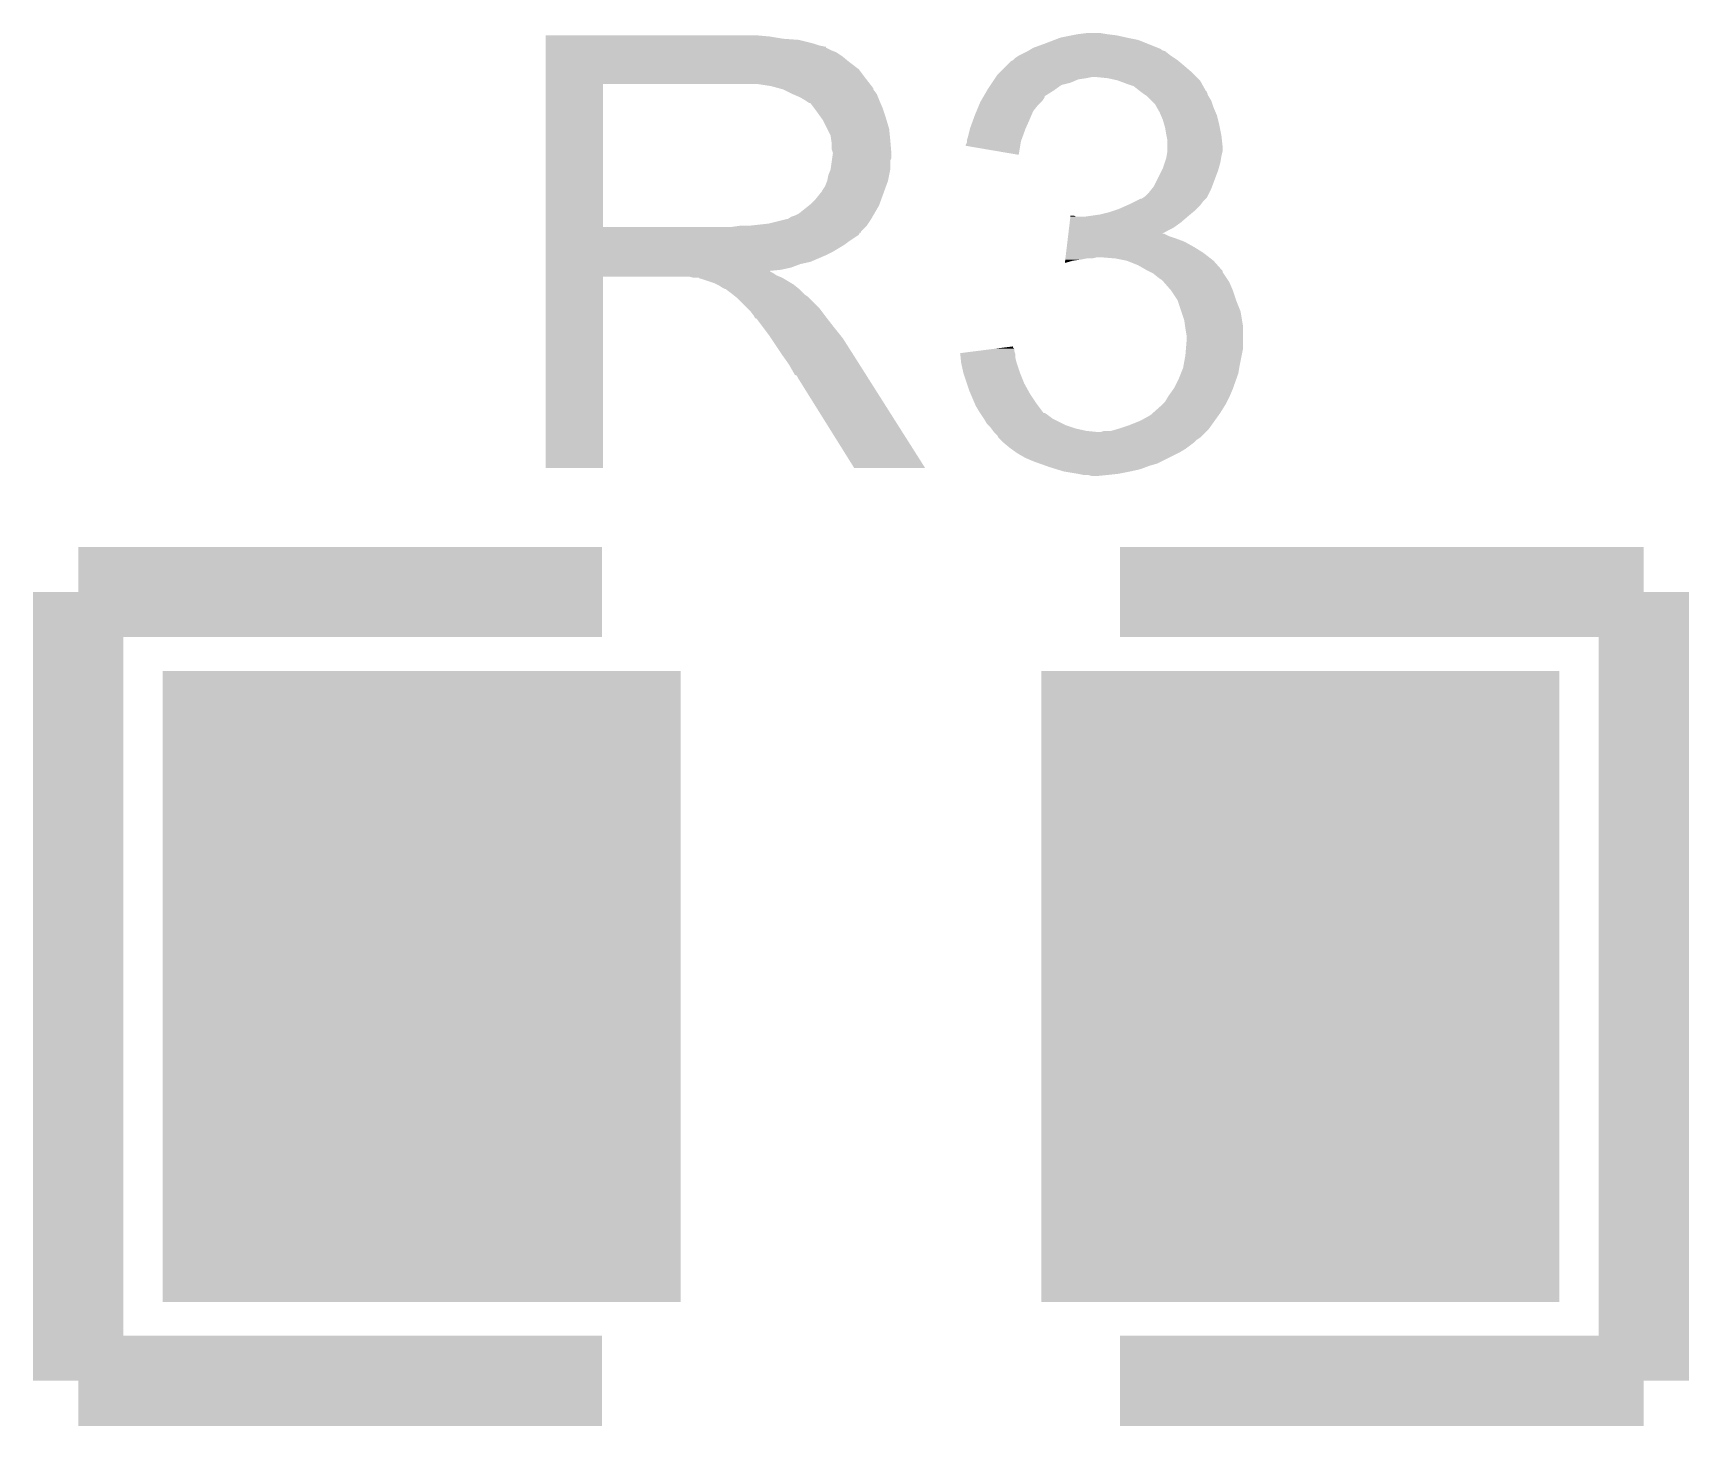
# Model space of a CAD drawing. Extents: x -1.4 to 24.2, y -3.9 to 40.3.
# Drawn here: x 10.376 to 14.11, y 0.279 to 3.419 of the extents above; entities that cross this region are included whole.
import ezdxf

# ---------------------------------------------------------------- set-up
doc = ezdxf.new("R2010")
doc.units = 0
doc.layers.get('0').update_dxf_attribs({"linetype": 'CONTINUOUS'})
doc.layers.add('USBI2CCLICK_V102A_GTO', color=14, linetype='CONTINUOUS')
doc.layers.add('USBI2CCLICK_V102A_GTS', color=12, linetype='CONTINUOUS')

# ---------------------------------------------------------------- blocks, each defined once
blk = doc.blocks.new('RECTANGLE_37')
blk.add_solid([(0.5842, 0.7112), (0.5842, -0.7112), (-0.5842, 0.7112), (-0.5842, -0.7112)])

msp = doc.modelspace()

# ---------------------------------------------------------------- linework, layer by layer
at = {"layer": 'USBI2CCLICK_V102A_GTO', "const_width": 0.2032}
for points in [[(10.4775, 2.159), (11.6586, 2.159)], [(10.4775, 0.381), (10.4775, 2.159)], [(12.827, 2.159), (14.0081, 2.159)], [(14.0081, 0.381), (14.0081, 2.159)], [(10.4775, 0.381), (11.6586, 0.381)], [(12.827, 0.381), (14.0081, 0.381)]]:
    msp.add_lwpolyline(points, dxfattribs=at)
at = {"layer": 'USBI2CCLICK_V102A_GTO'}
for points in [[(11.53162, 3.41122), (11.531622, 3.41376), (12.03706, 3.41122), (12.00912, 3.41376)], [(11.53162, 3.40614), (11.53162, 3.41122), (12.067538, 3.40614), (12.03706, 3.41122)], [(11.53162, 3.4036), (11.53162, 3.40614), (12.1031, 3.4036), (12.067538, 3.40614)], [(11.53162, 3.39598), (11.53162, 3.4036), (12.133578, 3.39598), (12.1031, 3.4036)], [(12.65936, 3.39598), (12.679166, 3.403598), (12.886686, 3.39598), (12.867642, 3.403598)], [(12.679166, 3.403598), (12.692382, 3.40868), (12.867642, 3.403598), (12.84224, 3.40868)], [(12.692382, 3.40868), (12.71778, 3.41376), (12.84224, 3.40868), (12.819378, 3.41376)], [(12.71778, 3.41376), (12.73048, 3.4163), (12.819378, 3.41376), (12.79906, 3.4163)], [(12.73048, 3.4163), (12.750802, 3.41884), (12.79906, 3.4163), (12.783822, 3.41884)], [(11.53162, 3.3909), (11.53162, 3.39598), (12.148822, 3.3909), (12.133578, 3.39598)], [(11.53162, 3.38836), (11.53162, 3.3909), (12.161522, 3.38836), (12.148822, 3.3909)], [(11.53162, 3.388338), (11.53162, 3.38836), (12.16406, 3.388338), (12.161522, 3.38836)], [(11.53162, 3.385814), (11.53162, 3.388338), (12.164074, 3.385814), (12.16406, 3.388338)], [(11.53162, 3.38074), (11.53162, 3.385814), (12.17422, 3.38074), (12.164074, 3.385814)], [(11.53162, 3.375658), (11.53162, 3.38074), (12.186922, 3.375658), (12.17422, 3.38074)], [(11.53162, 3.3655), (11.53162, 3.375658), (12.20216, 3.3655), (12.186922, 3.375658)], [(11.53162, 3.3528), (11.53162, 3.3655), (12.2174, 3.3528), (12.20216, 3.3655)], [(12.5857, 3.357882), (12.59078, 3.36296), (12.956538, 3.357882), (12.94892, 3.36296)], [(12.59078, 3.36296), (12.598402, 3.36804), (12.94892, 3.36296), (12.9413, 3.36804)], [(12.598402, 3.36804), (12.618714, 3.378198), (12.9413, 3.36804), (12.928602, 3.378198)], [(12.618714, 3.378198), (12.618718, 3.3782), (12.928602, 3.378198), (12.928598, 3.3782)], [(12.618718, 3.3782), (12.622952, 3.38074), (12.928598, 3.3782), (12.920984, 3.38074)], [(12.622952, 3.38074), (12.627178, 3.383276), (12.920984, 3.38074), (12.91844, 3.383276)], [(12.627178, 3.383276), (12.63142, 3.38582), (12.91844, 3.383276), (12.912082, 3.38582)], [(12.63142, 3.38582), (12.65936, 3.39598), (12.912082, 3.38582), (12.886686, 3.39598)], [(11.531618, 3.31724), (11.53162, 3.337558), (12.25296, 3.31724), (12.237722, 3.337558)], [(11.53162, 3.337558), (11.53162, 3.3528), (12.237722, 3.337558), (12.2174, 3.3528)], [(12.546752, 3.31978), (12.550142, 3.324862), (12.999722, 3.31978), (12.99464, 3.324862)], [(12.550142, 3.324862), (12.555222, 3.329942), (12.99464, 3.324862), (12.98956, 3.329942)], [(12.555222, 3.329942), (12.57046, 3.34518), (12.98956, 3.329942), (12.97178, 3.34518)], [(12.57046, 3.34518), (12.580624, 3.355342), (12.97178, 3.34518), (12.959586, 3.355342)], [(12.580624, 3.355342), (12.585696, 3.35788), (12.959586, 3.355342), (12.95654, 3.35788)], [(12.585696, 3.35788), (12.5857, 3.357882), (12.95654, 3.35788), (12.956538, 3.357882)], [(11.531612, 2.981982), (11.531618, 3.30452), (11.66114, 2.981982), (11.661142, 3.30452)], [(11.531618, 3.30454), (11.531618, 3.31724), (12.262838, 3.30454), (12.25296, 3.31724)], [(11.531618, 3.30452), (11.531618, 3.30454), (11.661142, 3.30452), (11.96848, 3.30454)], [(12.039602, 3.29946), (12.006582, 3.30454), (12.266788, 3.29946), (12.262838, 3.30454)], [(12.058242, 3.294376), (12.039602, 3.29946), (12.27074, 3.294376), (12.266788, 3.29946)], [(12.06754, 3.29184), (12.058242, 3.294376), (12.270744, 3.29184), (12.27074, 3.294376)], [(12.067552, 3.291834), (12.06754, 3.29184), (12.270744, 3.291834), (12.270744, 3.29184)], [(12.08786, 3.28168), (12.067552, 3.291834), (12.27836, 3.28168), (12.270744, 3.291834)], [(12.519438, 3.276588), (12.526854, 3.2893), (12.65682, 3.276588), (12.67714, 3.2893)], [(12.526854, 3.2893), (12.529818, 3.29438), (12.67714, 3.2893), (12.68425, 3.29438)], [(12.529818, 3.29438), (12.534896, 3.301998), (12.68425, 3.29438), (12.694916, 3.301998)], [(12.534896, 3.301998), (12.538284, 3.30708), (12.694916, 3.301998), (12.715238, 3.30708)], [(12.538284, 3.30708), (12.543364, 3.314698), (12.715238, 3.30708), (12.733018, 3.314698)], [(12.543364, 3.314698), (12.545058, 3.31724), (12.733018, 3.314698), (12.7508, 3.31724)], [(12.545058, 3.31724), (12.546752, 3.31978), (12.7508, 3.31724), (12.763498, 3.31978)], [(12.799058, 3.31724), (12.773662, 3.31978), (13.002262, 3.31724), (12.999722, 3.31978)], [(12.821918, 3.31216), (12.799058, 3.31724), (13.007342, 3.31216), (13.002262, 3.31724)], [(12.821924, 3.312158), (12.821918, 3.31216), (13.007342, 3.312158), (13.007342, 3.31216)], [(12.84224, 3.30454), (12.821924, 3.312158), (13.011576, 3.30454), (13.007342, 3.312158)], [(12.857478, 3.29946), (12.84224, 3.30454), (13.014398, 3.29946), (13.011576, 3.30454)], [(12.87018, 3.2893), (12.857478, 3.29946), (13.020042, 3.2893), (13.014398, 3.29946)], [(12.873572, 3.286756), (12.87018, 3.2893), (13.02258, 3.286756), (13.020042, 3.2893)], [(12.88034, 3.28168), (12.873572, 3.286756), (13.024274, 3.28168), (13.02258, 3.286756)], [(12.10564, 3.27406), (12.08786, 3.28168), (12.281408, 3.27406), (12.27836, 3.28168)], [(12.11411, 3.26898), (12.10564, 3.27406), (12.28344, 3.26898), (12.281408, 3.27406)], [(12.11834, 3.266442), (12.11411, 3.26898), (12.284528, 3.266442), (12.28344, 3.26898)], [(12.125964, 3.26136), (12.11834, 3.266442), (12.286706, 3.26136), (12.284528, 3.266442)], [(12.128504, 3.261352), (12.125964, 3.26136), (12.28671, 3.261352), (12.286706, 3.26136)], [(12.13612, 3.2512), (12.128504, 3.261352), (12.29106, 3.2512), (12.28671, 3.261352)], [(12.14374, 3.24104), (12.13612, 3.2512), (12.294448, 3.24104), (12.29106, 3.2512)], [(12.503572, 3.243578), (12.508862, 3.256278), (12.63142, 3.243578), (12.641578, 3.256278)], [(12.508862, 3.256278), (12.51204, 3.263902), (12.641578, 3.256278), (12.649202, 3.263902)], [(12.51204, 3.263902), (12.513518, 3.266438), (12.649202, 3.263902), (12.651738, 3.266438)], [(12.513518, 3.266438), (12.51796, 3.274054), (12.651738, 3.266438), (12.656816, 3.274054)], [(12.51796, 3.274054), (12.519438, 3.276588), (12.656816, 3.274054), (12.65682, 3.276588)], [(12.884154, 3.279138), (12.88034, 3.28168), (13.02512, 3.279138), (13.024274, 3.28168)], [(12.88796, 3.2766), (12.884154, 3.279138), (13.026644, 3.2766), (13.02512, 3.279138)], [(12.89812, 3.26644), (12.88796, 3.2766), (13.03274, 3.26644), (13.026644, 3.2766)], [(12.905738, 3.25882), (12.89812, 3.26644), (13.035282, 3.25882), (13.03274, 3.26644)], [(12.910094, 3.251202), (12.905738, 3.25882), (13.03782, 3.251202), (13.035282, 3.25882)], [(12.9159, 3.241042), (12.910094, 3.251202), (13.042174, 3.241042), (13.03782, 3.251202)], [(12.152812, 3.22834), (12.14374, 3.24104), (12.29868, 3.22834), (12.294448, 3.24104)], [(12.15644, 3.223258), (12.152812, 3.22834), (12.300206, 3.223258), (12.29868, 3.22834)], [(12.1666, 3.202938), (12.15644, 3.223258), (12.3063, 3.202938), (12.300206, 3.223258)], [(12.489182, 3.20548), (12.49657, 3.2258), (12.614768, 3.20548), (12.6238, 3.2258)], [(12.49657, 3.2258), (12.49934, 3.233418), (12.6238, 3.2258), (12.627064, 3.233418)], [(12.49934, 3.233418), (12.503572, 3.243578), (12.627064, 3.233418), (12.63142, 3.243578)], [(12.919168, 3.233418), (12.9159, 3.241042), (13.04544, 3.233418), (13.042174, 3.241042)], [(12.92352, 3.223262), (12.919168, 3.233418), (13.04798, 3.223262), (13.04544, 3.233418)], [(12.926424, 3.2131), (12.92352, 3.223262), (13.05052, 3.2131), (13.04798, 3.223262)], [(12.9286, 3.205482), (12.926424, 3.2131), (13.052044, 3.205482), (13.05052, 3.2131)], [(12.17422, 3.187696), (12.1666, 3.202938), (12.307826, 3.187696), (12.3063, 3.202938)], [(12.175672, 3.17754), (12.17422, 3.187696), (12.30884, 3.17754), (12.307826, 3.187696)], [(12.17676, 3.169918), (12.175672, 3.17754), (12.309476, 3.169918), (12.30884, 3.17754)], [(12.48156, 3.174998), (12.481562, 3.177542), (12.60348, 3.174998), (12.604404, 3.177542)], [(12.48156, 3.172464), (12.48156, 3.174998), (12.603054, 3.172464), (12.60348, 3.174998)], [(12.481562, 3.177542), (12.484098, 3.18516), (12.604404, 3.177542), (12.607174, 3.18516)], [(12.484098, 3.18516), (12.488546, 3.20294), (12.607174, 3.18516), (12.61364, 3.20294)], [(12.488546, 3.20294), (12.489182, 3.20548), (12.61364, 3.20294), (12.614768, 3.20548)], [(12.93114, 3.19024), (12.9286, 3.205482), (13.055092, 3.19024), (13.052044, 3.205482)], [(12.93165, 3.1877), (12.93114, 3.19024), (13.0556, 3.1877), (13.055092, 3.19024)], [(12.93368, 3.177542), (12.93165, 3.1877), (13.05673, 3.177542), (13.0556, 3.1877)], [(12.93368, 3.164838), (12.93368, 3.177542), (13.05814, 3.164838), (13.05673, 3.177542)], [(12.176762, 3.157218), (12.17676, 3.169918), (12.310534, 3.157218), (12.309476, 3.169918)], [(12.1793, 3.149596), (12.176762, 3.157218), (12.31117, 3.149596), (12.310534, 3.157218)], [(12.17712, 3.131816), (12.177846, 3.136896), (12.30884, 3.131816), (12.311378, 3.136896)], [(12.177846, 3.136896), (12.1793, 3.14706), (12.311378, 3.136896), (12.311378, 3.14706)], [(12.1793, 3.147062), (12.1793, 3.149596), (12.31138, 3.147062), (12.31117, 3.149596)], [(12.1793, 3.14706), (12.1793, 3.147062), (12.311378, 3.14706), (12.31138, 3.147062)], [(12.47902, 3.164858), (12.479022, 3.167384), (12.601782, 3.164858), (12.602204, 3.167384)], [(12.598378, 3.144524), (12.47902, 3.164858), (12.598378, 3.144524), (12.601782, 3.164858)], [(12.479022, 3.167384), (12.48156, 3.172464), (12.602204, 3.167384), (12.603054, 3.172464)], [(12.927752, 3.126738), (12.93114, 3.1369), (13.05306, 3.126738), (13.054752, 3.1369)], [(12.93114, 3.1369), (12.931986, 3.14198), (13.054752, 3.1369), (13.0556, 3.14198)], [(12.931986, 3.14198), (12.933678, 3.152138), (13.0556, 3.14198), (13.05814, 3.152138)], [(12.933678, 3.152138), (12.93368, 3.152142), (13.05814, 3.152138), (13.05814, 3.152142)], [(12.93368, 3.152142), (12.93368, 3.164838), (13.05814, 3.152142), (13.05814, 3.164838)], [(12.16914, 3.098798), (12.174218, 3.111498), (12.306298, 3.098798), (12.30884, 3.111498)], [(12.174218, 3.111498), (12.17712, 3.131816), (12.30884, 3.111498), (12.30884, 3.131816)], [(12.903202, 3.073402), (12.920978, 3.10896), (13.034644, 3.073402), (13.04798, 3.10896)], [(12.920978, 3.10896), (12.92352, 3.114042), (13.04798, 3.10896), (13.049432, 3.114042)], [(12.92352, 3.114042), (12.927752, 3.126738), (13.049432, 3.114042), (13.05306, 3.126738)], [(12.153898, 3.0607), (12.15644, 3.065778), (12.294522, 3.0607), (12.296368, 3.065778)], [(12.15644, 3.065778), (12.161518, 3.073398), (12.296368, 3.065778), (12.299138, 3.073398)], [(12.161518, 3.073398), (12.166598, 3.086098), (12.299138, 3.073398), (12.303756, 3.086098)], [(12.166598, 3.0861), (12.16914, 3.098798), (12.303758, 3.0861), (12.306298, 3.098798)], [(12.166598, 3.086098), (12.166598, 3.0861), (12.303756, 3.086098), (12.303758, 3.0861)], [(12.893042, 3.060702), (12.899136, 3.06832), (13.02893, 3.060702), (13.03274, 3.06832)], [(12.899136, 3.06832), (12.903202, 3.073402), (13.03274, 3.06832), (13.034644, 3.073402)], [(12.103098, 3.012438), (12.125322, 3.030218), (12.273068, 3.012438), (12.28344, 3.030218)], [(12.125322, 3.030218), (12.128498, 3.032758), (12.28344, 3.030218), (12.284362, 3.032758)], [(12.128498, 3.032758), (12.1412, 3.04546), (12.284362, 3.032758), (12.28898, 3.04546)], [(12.1412, 3.04546), (12.151358, 3.058158), (12.28898, 3.04546), (12.293598, 3.058158)], [(12.151358, 3.058158), (12.153898, 3.0607), (12.293598, 3.058158), (12.294522, 3.0607)], [(12.824458, 3.0226), (12.841604, 3.03022), (12.999718, 3.0226), (13.007338, 3.03022)], [(12.841604, 3.03022), (12.84732, 3.03276), (13.007338, 3.03022), (13.009242, 3.03276)], [(12.84732, 3.03276), (12.862558, 3.040378), (13.009242, 3.03276), (13.01496, 3.040378)], [(12.862558, 3.040378), (12.872724, 3.04546), (13.01496, 3.040378), (13.020038, 3.04546)], [(12.872724, 3.04546), (12.875266, 3.045464), (13.020038, 3.04546), (13.020042, 3.045464)], [(12.875266, 3.045464), (12.879068, 3.048), (13.020042, 3.045464), (13.022578, 3.048)], [(12.879068, 3.048), (12.882882, 3.050542), (13.022578, 3.048), (13.023848, 3.050542)], [(12.882882, 3.050542), (12.893042, 3.060702), (13.023848, 3.050542), (13.02893, 3.060702)], [(11.988798, 2.9845), (12.034518, 2.98958), (12.255498, 2.9845), (12.258886, 2.98958)], [(12.034518, 2.98958), (12.075158, 2.99974), (12.258886, 2.98958), (12.265662, 2.99974)], [(12.077696, 2.99974), (12.085316, 3.004818), (12.265662, 2.99974), (12.268624, 3.004818)], [(12.085316, 3.004818), (12.092938, 3.00736), (12.268624, 3.004818), (12.270106, 3.00736)], [(12.092938, 3.00736), (12.103098, 3.012438), (12.270106, 3.00736), (12.273068, 3.012438)], [(12.711928, 2.97942), (12.713442, 2.99212), (12.946378, 2.97942), (12.964162, 2.99212)], [(12.713442, 2.99212), (12.714956, 3.00482), (12.964162, 2.99212), (12.978976, 3.00482)], [(12.714956, 3.00482), (12.715258, 3.007358), (12.727944, 3.00482), (12.722864, 3.007358)], [(12.715258, 3.007358), (12.71526, 3.00736), (12.722864, 3.007358), (12.71526, 3.00736)], [(12.74572, 3.00482), (12.7635, 3.00736), (12.978976, 3.00482), (12.98194, 3.00736)], [(12.7635, 3.00736), (12.78128, 3.0099), (12.98194, 3.00736), (12.984988, 3.0099)], [(12.78128, 3.0099), (12.801598, 3.01498), (12.984988, 3.0099), (12.991084, 3.01498)], [(12.801598, 3.01498), (12.816838, 3.02006), (12.991084, 3.01498), (12.99718, 3.02006)], [(12.816838, 3.02006), (12.824458, 3.0226), (12.99718, 3.02006), (12.999718, 3.0226)], [(11.53161, 2.96926), (11.531612, 2.971794), (12.242778, 2.96926), (12.2428, 2.971794)], [(11.53161, 2.969246), (11.53161, 2.96926), (12.240254, 2.969246), (12.242778, 2.96926)], [(11.53161, 2.96418), (11.53161, 2.969246), (12.237716, 2.96418), (12.240254, 2.969246)], [(11.53161, 2.94894), (11.53161, 2.96418), (12.21486, 2.94894), (12.237716, 2.96418)], [(11.531612, 2.98196), (11.531612, 2.981982), (11.950698, 2.98196), (11.66114, 2.981982)], [(11.531612, 2.971794), (11.531612, 2.98196), (12.2428, 2.971794), (12.25296, 2.98196)], [(11.950698, 2.98196), (11.968464, 2.984498), (12.25296, 2.98196), (12.255498, 2.984498)], [(11.968464, 2.984498), (11.96848, 2.9845), (12.255498, 2.984498), (12.255498, 2.9845)], [(12.708294, 2.94894), (12.709202, 2.95656), (12.971782, 2.94894), (12.95146, 2.95656)], [(12.709202, 2.95656), (12.709808, 2.96164), (12.95146, 2.95656), (12.936222, 2.96164)], [(12.709808, 2.96164), (12.710414, 2.966718), (12.936222, 2.96164), (12.926064, 2.966718)], [(12.710414, 2.96672), (12.711928, 2.97942), (12.921072, 2.96672), (12.946378, 2.97942)], [(12.710414, 2.966718), (12.710414, 2.96672), (12.926064, 2.966718), (12.921072, 2.96672)], [(11.53161, 2.941318), (11.53161, 2.94894), (12.204698, 2.941318), (12.21486, 2.94894)], [(11.53161, 2.92608), (11.53161, 2.941318), (12.1793, 2.92608), (12.204698, 2.941318)], [(11.53161, 2.91846), (11.53161, 2.92608), (12.16406, 2.91846), (12.1793, 2.92608)], [(11.53161, 2.90322), (11.53161, 2.91846), (12.128498, 2.90322), (12.16406, 2.91846)], [(12.70375, 2.91084), (12.704054, 2.91338), (12.763498, 2.91084), (12.773658, 2.91338)], [(12.704054, 2.91338), (12.705264, 2.92354), (13.028024, 2.91338), (13.01496, 2.92354)], [(12.705264, 2.92354), (12.70678, 2.93624), (13.01496, 2.92354), (12.99464, 2.93624)], [(12.70678, 2.93624), (12.708294, 2.94894), (12.99464, 2.93624), (12.971782, 2.94894)], [(12.81684, 2.91084), (12.786362, 2.91338), (13.03129, 2.91084), (13.028024, 2.91338)], [(11.531608, 2.880358), (11.53161, 2.882866), (12.039604, 2.880358), (12.037092, 2.882866)], [(11.531608, 2.877818), (11.531608, 2.880358), (12.044682, 2.877818), (12.039604, 2.880358)], [(11.531608, 2.87274), (11.531608, 2.877818), (12.0523, 2.87274), (12.044682, 2.877818)], [(11.53161, 2.898138), (11.53161, 2.90322), (12.105638, 2.898138), (12.128498, 2.90322)], [(11.53161, 2.89052), (11.53161, 2.898138), (12.085318, 2.89052), (12.105638, 2.898138)], [(11.53161, 2.88544), (11.53161, 2.89052), (12.062458, 2.88544), (12.085318, 2.89052)], [(11.53161, 2.882866), (11.53161, 2.88544), (12.037092, 2.882866), (12.062458, 2.88544)], [(12.702544, 2.900712), (12.703144, 2.90576), (12.702544, 2.900712), (12.720318, 2.90576)], [(12.703144, 2.90576), (12.703448, 2.9083), (12.720318, 2.90576), (12.7381, 2.9083)], [(12.703448, 2.9083), (12.70375, 2.91084), (12.7381, 2.9083), (12.750798, 2.91084)], [(12.842238, 2.90576), (12.81684, 2.91084), (13.03782, 2.90576), (13.03129, 2.91084)], [(12.86764, 2.8956), (12.842238, 2.90576), (13.04685, 2.8956), (13.03782, 2.90576)], [(12.885422, 2.88544), (12.86764, 2.8956), (13.055878, 2.88544), (13.04685, 2.8956)], [(12.890514, 2.882894), (12.885422, 2.88544), (13.05814, 2.882894), (13.055878, 2.88544)], [(12.895594, 2.880354), (12.890514, 2.882894), (13.058144, 2.880354), (13.05814, 2.882894)], [(12.900658, 2.877822), (12.895594, 2.880354), (13.059832, 2.877822), (13.058144, 2.880354)], [(12.91336, 2.86766), (12.900658, 2.877822), (13.066608, 2.86766), (13.059832, 2.877822)], [(11.5316, 2.438422), (11.531608, 2.870178), (11.661118, 2.438422), (11.66114, 2.870178)], [(11.531608, 2.8702), (11.531608, 2.87274), (12.058652, 2.8702), (12.0523, 2.87274)], [(11.531608, 2.870178), (11.531608, 2.8702), (11.66114, 2.870178), (11.854178, 2.8702)], [(11.864338, 2.86766), (11.854178, 2.8702), (12.065002, 2.86766), (12.058652, 2.8702)], [(11.879574, 2.865126), (11.877034, 2.86766), (12.069226, 2.865126), (12.065002, 2.86766)], [(11.882116, 2.86512), (11.879574, 2.865126), (12.069236, 2.86512), (12.069226, 2.865126)], [(11.912598, 2.85496), (11.882116, 2.86512), (12.086168, 2.85496), (12.069236, 2.86512)], [(11.917678, 2.85242), (11.912598, 2.85496), (12.0904, 2.85242), (12.086168, 2.85496)], [(11.922758, 2.84988), (11.917678, 2.85242), (12.093576, 2.84988), (12.0904, 2.85242)], [(11.930378, 2.844802), (11.922758, 2.84988), (12.099924, 2.844802), (12.093576, 2.84988)], [(11.935456, 2.842262), (11.930378, 2.844802), (12.103098, 2.842262), (12.099924, 2.844802)], [(11.937994, 2.84226), (11.935456, 2.842262), (12.1031, 2.84226), (12.103098, 2.842262)], [(11.94054, 2.839722), (11.937994, 2.84226), (12.105638, 2.839722), (12.1031, 2.84226)], [(11.9507, 2.8321), (11.94054, 2.839722), (12.11326, 2.8321), (12.105638, 2.839722)], [(12.92098, 2.86258), (12.91336, 2.86766), (13.069994, 2.86258), (13.066608, 2.86766)], [(12.923522, 2.86004), (12.92098, 2.86258), (13.071688, 2.86004), (13.069994, 2.86258)], [(12.925746, 2.8575), (12.923522, 2.86004), (13.07338, 2.8575), (13.071688, 2.86004)], [(12.9413, 2.839722), (12.925746, 2.8575), (13.081, 2.839722), (13.07338, 2.8575)], [(12.941302, 2.83972), (12.9413, 2.839722), (13.081, 2.83972), (13.081, 2.839722)], [(12.956538, 2.816864), (12.941302, 2.83972), (13.08862, 2.816864), (13.081, 2.83972)], [(11.953876, 2.82956), (11.9507, 2.8321), (12.1158, 2.82956), (12.11326, 2.8321)], [(11.960228, 2.824478), (11.953876, 2.82956), (12.123422, 2.824478), (12.1158, 2.82956)], [(11.963398, 2.821942), (11.960228, 2.824478), (12.125958, 2.821942), (12.123422, 2.824478)], [(11.986262, 2.799078), (11.963398, 2.821942), (12.14882, 2.799078), (12.125958, 2.821942)], [(12.95654, 2.81686), (12.956538, 2.816864), (13.08862, 2.81686), (13.08862, 2.816864)], [(12.965008, 2.791458), (12.95654, 2.81686), (13.09878, 2.791458), (13.08862, 2.81686)], [(11.993878, 2.79146), (11.986262, 2.799078), (12.154536, 2.79146), (12.14882, 2.799078)], [(12.001498, 2.7813), (11.993878, 2.79146), (12.162156, 2.7813), (12.154536, 2.79146)], [(12.00277, 2.77876), (12.001498, 2.7813), (12.16406, 2.77876), (12.162156, 2.7813)], [(12.004034, 2.776234), (12.00277, 2.77876), (12.166026, 2.776234), (12.16406, 2.77876)], [(12.00657, 2.77622), (12.004034, 2.776234), (12.166036, 2.77622), (12.166026, 2.776234)], [(12.021816, 2.7559), (12.00657, 2.77622), (12.18184, 2.7559), (12.166036, 2.77622)], [(12.971778, 2.771142), (12.965008, 2.791458), (13.102166, 2.771142), (13.09878, 2.791458)], [(12.973232, 2.760978), (12.971778, 2.771142), (13.10386, 2.760978), (13.102166, 2.771142)], [(12.03706, 2.73558), (12.021816, 2.7559), (12.198096, 2.73558), (12.18184, 2.7559)], [(12.040448, 2.730498), (12.03706, 2.73558), (12.20216, 2.730498), (12.198096, 2.73558)], [(12.059074, 2.70256), (12.040448, 2.730498), (12.21994, 2.70256), (12.20216, 2.730498)], [(12.97432, 2.75336), (12.973232, 2.760978), (13.10386, 2.75336), (13.10386, 2.760978)], [(12.97686, 2.738122), (12.97432, 2.75336), (13.10386, 2.738122), (13.10386, 2.75336)], [(12.97686, 2.722878), (12.97686, 2.738122), (13.10386, 2.722878), (13.10386, 2.738122)], [(12.06754, 2.68986), (12.059074, 2.70256), (12.227998, 2.68986), (12.21994, 2.70256)], [(12.08024, 2.672082), (12.06754, 2.68986), (12.239278, 2.672082), (12.227998, 2.68986)], [(12.46634, 2.69748), (12.506172, 2.702558), (12.589934, 2.69748), (12.588242, 2.702558)], [(12.466622, 2.694936), (12.46634, 2.69748), (12.59078, 2.694936), (12.589934, 2.69748)], [(12.467462, 2.687318), (12.466622, 2.694936), (12.59078, 2.687318), (12.59078, 2.694936)], [(12.506172, 2.702558), (12.54599, 2.707634), (12.588242, 2.702558), (12.58824, 2.707634)], [(12.54599, 2.707634), (12.565916, 2.710174), (12.58824, 2.707634), (12.585706, 2.710174)], [(12.565916, 2.710174), (12.5857, 2.712696), (12.585706, 2.710174), (12.5857, 2.712696)], [(12.9697, 2.667), (12.97432, 2.692398), (13.09624, 2.667), (13.101318, 2.692398)], [(12.97432, 2.692398), (12.975378, 2.705098), (13.101318, 2.692398), (13.10386, 2.705098)], [(12.975378, 2.705098), (12.97686, 2.722878), (13.10386, 2.705098), (13.10386, 2.722878)], [(12.0904, 2.654298), (12.08024, 2.672082), (12.250562, 2.654298), (12.239278, 2.672082)], [(12.092938, 2.649226), (12.0904, 2.654298), (12.25378, 2.649226), (12.250562, 2.654298)], [(12.46858, 2.677162), (12.467462, 2.687318), (12.59332, 2.677162), (12.59078, 2.687318)], [(12.46886, 2.674622), (12.46858, 2.677162), (12.594168, 2.674622), (12.59332, 2.677162)], [(12.473376, 2.6543), (12.46886, 2.674622), (12.60094, 2.6543), (12.594168, 2.674622)], [(12.47394, 2.651762), (12.473376, 2.6543), (12.601956, 2.651762), (12.60094, 2.6543)], [(12.481562, 2.628898), (12.47394, 2.651762), (12.6111, 2.628898), (12.601956, 2.651762)], [(12.95908, 2.63906), (12.964158, 2.65176), (13.089162, 2.63906), (13.093698, 2.65176)], [(12.964158, 2.65176), (12.96924, 2.664462), (13.093698, 2.65176), (13.095816, 2.664462)], [(12.96924, 2.664462), (12.9697, 2.667), (13.095816, 2.664462), (13.09624, 2.667)], [(12.098014, 2.646682), (12.092938, 2.649226), (12.255394, 2.646682), (12.25378, 2.649226)], [(12.100562, 2.6416), (12.098014, 2.646682), (12.258618, 2.6416), (12.255394, 2.646682)], [(12.227558, 2.43841), (12.100562, 2.6416), (12.387534, 2.43841), (12.258618, 2.6416)], [(12.48664, 2.61366), (12.481562, 2.628898), (12.619568, 2.61366), (12.6111, 2.628898)], [(12.936218, 2.60096), (12.947104, 2.616202), (13.074468, 2.60096), (13.081, 2.616202)], [(12.947104, 2.616202), (12.94892, 2.618742), (13.081, 2.616202), (13.081906, 2.618742)], [(12.94892, 2.618742), (12.95908, 2.63906), (13.081906, 2.618742), (13.089162, 2.63906)], [(12.489906, 2.60604), (12.48664, 2.61366), (12.6238, 2.60604), (12.619568, 2.61366)], [(12.499704, 2.58318), (12.489906, 2.60604), (12.63904, 2.58318), (12.6238, 2.60604)], [(12.50188, 2.578102), (12.499704, 2.58318), (12.642852, 2.578102), (12.63904, 2.58318)], [(12.5095, 2.565398), (12.50188, 2.578102), (12.652386, 2.565398), (12.642852, 2.578102)], [(12.901294, 2.562862), (12.91844, 2.5781), (13.05306, 2.562862), (13.062582, 2.5781)], [(12.91844, 2.5781), (12.923522, 2.583182), (13.062582, 2.5781), (13.06576, 2.583182)], [(12.923522, 2.583182), (12.928602, 2.588262), (13.06576, 2.583182), (13.0683, 2.588262)], [(12.928602, 2.588262), (12.934694, 2.59842), (13.0683, 2.588262), (13.07338, 2.59842)], [(12.934694, 2.59842), (12.936218, 2.60096), (13.07338, 2.59842), (13.074468, 2.60096)], [(12.511194, 2.56286), (12.5095, 2.565398), (12.65429, 2.56286), (12.652386, 2.565398)], [(12.511196, 2.562856), (12.511194, 2.56286), (12.656826, 2.562856), (12.65429, 2.56286)], [(12.514582, 2.55778), (12.511196, 2.562856), (12.66444, 2.55778), (12.656826, 2.562856)], [(12.519662, 2.55016), (12.514582, 2.55778), (12.674602, 2.55016), (12.66444, 2.55778)], [(12.527278, 2.537462), (12.519662, 2.55016), (12.699998, 2.537462), (12.674602, 2.55016)], [(12.84732, 2.53492), (12.872722, 2.54508), (13.033102, 2.53492), (13.040358, 2.54508)], [(12.872722, 2.54508), (12.89558, 2.557782), (13.040358, 2.54508), (13.04943, 2.557782)], [(12.89558, 2.557782), (12.901294, 2.562862), (13.04943, 2.557782), (13.05306, 2.562862)], [(12.52982, 2.53492), (12.527278, 2.537462), (12.705082, 2.53492), (12.699998, 2.537462)], [(12.534898, 2.52984), (12.52982, 2.53492), (12.720322, 2.52984), (12.705082, 2.53492)], [(12.536804, 2.5273), (12.534898, 2.52984), (12.727942, 2.5273), (12.720322, 2.52984)], [(12.540616, 2.52222), (12.536804, 2.5273), (12.750802, 2.52222), (12.727942, 2.5273)], [(12.54252, 2.519682), (12.540616, 2.52222), (12.77618, 2.519682), (12.750802, 2.52222)], [(12.542522, 2.51968), (12.54252, 2.519682), (12.776198, 2.51968), (12.77618, 2.519682)], [(12.550138, 2.51206), (12.542522, 2.51968), (13.01242, 2.51206), (13.02004, 2.51968)], [(12.552678, 2.506984), (12.550138, 2.51206), (13.007344, 2.506984), (13.01242, 2.51206)], [(12.552682, 2.50698), (12.552678, 2.506984), (13.00734, 2.50698), (13.007344, 2.506984)], [(12.557764, 2.501898), (12.552682, 2.50698), (12.999718, 2.501898), (13.00734, 2.50698)], [(12.562842, 2.49682), (12.557764, 2.501898), (12.994638, 2.49682), (12.999718, 2.501898)], [(12.776198, 2.51968), (12.783822, 2.519682), (13.02004, 2.51968), (13.020042, 2.519682)], [(12.783822, 2.519682), (12.791444, 2.52222), (13.020042, 2.519682), (13.02258, 2.52222)], [(12.806684, 2.52222), (12.824452, 2.527298), (13.02258, 2.52222), (13.027658, 2.527298)], [(12.824452, 2.527298), (12.82446, 2.5273), (13.027658, 2.527298), (13.027658, 2.5273)], [(12.82446, 2.5273), (12.84732, 2.53492), (13.027658, 2.5273), (13.033102, 2.53492)], [(12.562842, 2.496818), (12.562842, 2.49682), (12.994634, 2.496818), (12.994638, 2.49682)], [(12.57808, 2.48412), (12.562842, 2.496818), (12.977706, 2.48412), (12.994634, 2.496818)], [(12.58164, 2.481578), (12.57808, 2.48412), (12.974318, 2.481578), (12.977706, 2.48412)], [(12.592304, 2.47396), (12.58164, 2.481578), (12.96162, 2.47396), (12.974318, 2.481578)], [(12.595858, 2.47142), (12.592304, 2.47396), (12.95654, 2.47142), (12.96162, 2.47396)], [(12.613638, 2.46126), (12.595858, 2.47142), (12.93622, 2.46126), (12.95654, 2.47142)], [(11.661118, 2.4384), (11.5316, 2.438422), (11.661118, 2.4384), (11.661118, 2.438422)], [(12.38754, 2.4384), (12.387534, 2.43841), (12.38754, 2.4384), (12.227558, 2.43841)], [(12.631422, 2.45364), (12.613638, 2.46126), (12.92098, 2.45364), (12.93622, 2.46126)], [(12.645652, 2.448558), (12.631422, 2.45364), (12.910818, 2.448558), (12.92098, 2.45364)], [(12.65987, 2.44348), (12.645652, 2.448558), (12.89304, 2.44348), (12.910818, 2.448558)], [(12.66698, 2.44094), (12.65987, 2.44348), (12.886266, 2.44094), (12.89304, 2.44348)], [(12.68349, 2.43586), (12.66698, 2.44094), (12.872718, 2.43586), (12.886266, 2.44094)], [(12.699998, 2.43078), (12.68349, 2.43586), (12.84986, 2.43078), (12.872718, 2.43586)], [(12.73048, 2.4257), (12.699998, 2.43078), (12.82446, 2.4257), (12.84986, 2.43078)], [(12.743178, 2.42316), (12.73048, 2.4257), (12.8016, 2.42316), (12.82446, 2.4257)], [(12.763498, 2.42062), (12.753338, 2.42316), (12.776202, 2.42062), (12.8016, 2.42316)]]:
    msp.add_solid(points, dxfattribs=at)

# ---------------------------------------------------------------- block references
at = {"layer": 'USBI2CCLICK_V102A_GTS'}
for p in [(11.2522, 1.27), (13.2334, 1.27)]:
    msp.add_blockref('RECTANGLE_37', p, dxfattribs=at)

doc.saveas('drawing.dxf')
